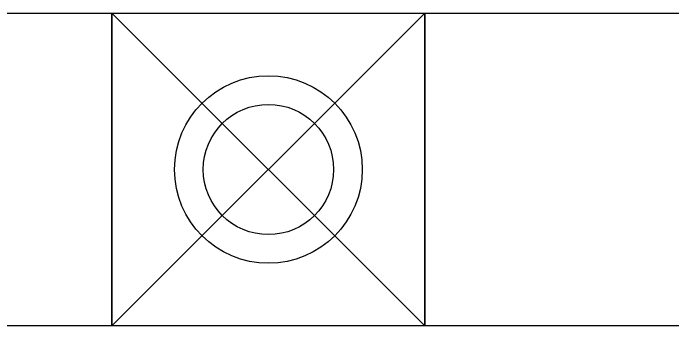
# Model space of a CAD drawing. Header units: millimetres. Extents: x -4036 to 14155, y 855 to 10011.
# Drawn here: x 7033 to 8298, y 5883 to 6483 of the extents above; entities that cross this region are included whole.
import ezdxf

# ---------------------------------------------------------------- set-up
doc = ezdxf.new("R2010")
doc.units = ezdxf.units.MM

msp = doc.modelspace()

# ---------------------------------------------------------------- linework, layer by layer
at = {"color": 0}
for points in [[(6622.2, 5882.8), (6622.2, 6482.8), (7222.2, 6482.8), (7222.2, 5882.8), (6622.2, 5882.8)], [(7222.2, 5882.8), (7222.2, 6482.8), (7822.2, 6482.8), (7822.2, 5882.8), (7222.2, 5882.8)], [(7822.2, 6482.8), (7222.2, 5882.8)], [(7222.2, 6482.8), (7822.2, 5882.8)], [(7822.2, 6482.8), (9562.2, 6482.8), (9562.2, 5882.8), (7822.2, 5882.8), (7822.2, 6482.8)]]:
    msp.add_lwpolyline(points, dxfattribs=at)
for radius in [180, 125]:
    msp.add_circle((7522.2, 6182.8), radius, dxfattribs=at)

doc.saveas('drawing.dxf')
